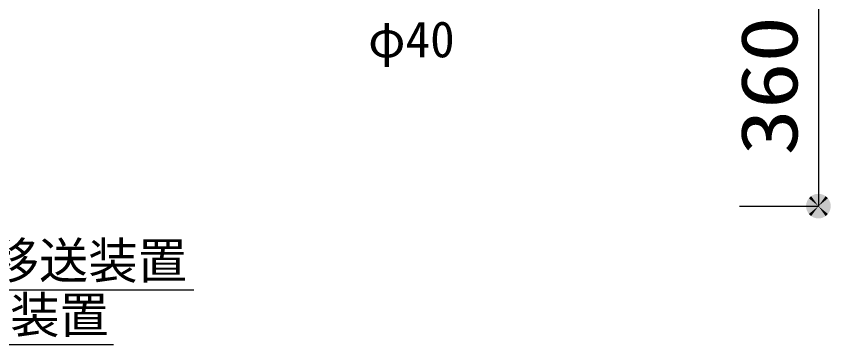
# Model space of a CAD drawing. Units: millimetres, scale not verified. Extents: x -8093 to 8093, y -5792 to 5792.
# Drawn here: x -4501 to -3263, y 65 to 565 of the extents above; entities that cross this region are included whole.
import ezdxf
from ezdxf.enums import TextEntityAlignment as Align

# ---------------------------------------------------------------- set-up
doc = ezdxf.new("R2010")
doc.units = ezdxf.units.MM
doc.header["$LTSCALE"] = 30
doc.layers.add('0-1_00クル-フ-0躯体', color=3, linetype='Continuous', lineweight=25)
doc.layers.add('0-3_00クル-フ-6寸法', color=132, linetype='Continuous', lineweight=25)
doc.styles.add('ＭＳ ゴシック', font='')
doc.styles.get('ＭＳ ゴシック').set_extended_font_data('MS Gothic')

msp = doc.modelspace()

# ---------------------------------------------------------------- linework, layer by layer
at = {"layer": '0-1_00クル-フ-0躯体', "color": 4}
for p, q in [((-4765.15, 148.5), (-4231.2, 148.5)), ((-4353.53, 64.91), (-4882.87, 64.91))]:
    msp.add_line(p, q, dxfattribs=at)
at = {"layer": '0-3_00クル-フ-6寸法', "color": 4}
for p in [(-3281.24, 635.87), (-3401.24, 275.87)]:
    msp.add_line(p, (-3281.24, 275.87), dxfattribs=at)
at = {"layer": '0-3_00クル-フ-6寸法'}
for points in [[(-3281.24, 275.87), (-3298.2, 283.85), (-3297.07, 285.91)], [(-3281.24, 275.87), (-3297.07, 285.91), (-3295.68, 287.82)], [(-3281.24, 275.87), (-3295.68, 287.82), (-3294.07, 289.53)], [(-3281.24, 275.87), (-3294.07, 289.53), (-3292.26, 291.03)], [(-3281.24, 275.87), (-3292.26, 291.03), (-3290.27, 292.3)], [(-3281.24, 275.87), (-3290.27, 292.3), (-3288.14, 293.3)], [(-3281.24, 275.87), (-3288.14, 293.3), (-3285.9, 294.03)], [(-3281.24, 275.87), (-3285.9, 294.03), (-3283.59, 294.47)], [(-3281.24, 275.87), (-3283.59, 294.47), (-3281.24, 294.62)], [(-3281.24, 275.87), (-3281.24, 294.62), (-3278.89, 294.47)], [(-3281.24, 275.87), (-3278.89, 294.47), (-3276.57, 294.03)], [(-3281.24, 275.87), (-3276.57, 294.03), (-3274.34, 293.3)], [(-3281.24, 275.87), (-3274.34, 293.3), (-3272.2, 292.3)], [(-3281.24, 275.87), (-3272.2, 292.3), (-3270.22, 291.03)], [(-3281.24, 275.87), (-3270.22, 291.03), (-3268.4, 289.53)], [(-3281.24, 275.87), (-3268.4, 289.53), (-3266.79, 287.82)], [(-3281.24, 275.87), (-3266.79, 287.82), (-3265.41, 285.91)], [(-3281.24, 275.87), (-3265.41, 285.91), (-3264.27, 283.85)], [(-3281.24, 275.87), (-3299.95, 277.04), (-3299.66, 279.38)], [(-3281.24, 275.87), (-3299.95, 274.69), (-3299.95, 277.04)], [(-3281.24, 275.87), (-3299.66, 272.35), (-3299.95, 274.69)], [(-3281.24, 275.87), (-3299.66, 279.38), (-3299.07, 281.66)], [(-3281.24, 275.87), (-3299.07, 270.07), (-3299.66, 272.35)], [(-3281.24, 275.87), (-3299.07, 281.66), (-3298.2, 283.85)], [(-3281.24, 275.87), (-3298.2, 267.88), (-3299.07, 270.07)], [(-3281.24, 275.87), (-3297.07, 265.82), (-3298.2, 267.88)], [(-3281.24, 275.87), (-3295.68, 263.91), (-3297.07, 265.82)], [(-3281.24, 275.87), (-3294.07, 262.2), (-3295.68, 263.91)], [(-3281.24, 275.87), (-3292.26, 260.7), (-3294.07, 262.2)], [(-3281.24, 275.87), (-3290.27, 259.44), (-3292.26, 260.7)], [(-3281.24, 275.87), (-3288.14, 258.43), (-3290.27, 259.44)], [(-3281.24, 275.87), (-3285.9, 257.7), (-3288.14, 258.43)], [(-3281.24, 275.87), (-3283.59, 257.26), (-3285.9, 257.7)], [(-3281.24, 275.87), (-3281.24, 257.12), (-3283.59, 257.26)], [(-3281.24, 275.87), (-3264.27, 283.85), (-3263.41, 281.66)], [(-3281.24, 275.87), (-3263.41, 281.66), (-3262.82, 279.38)], [(-3281.24, 275.87), (-3262.82, 279.38), (-3262.52, 277.04)], [(-3281.24, 275.87), (-3262.52, 277.04), (-3262.52, 274.69)], [(-3281.24, 275.87), (-3278.89, 257.26), (-3281.24, 257.12)], [(-3281.24, 275.87), (-3276.57, 257.7), (-3278.89, 257.26)], [(-3281.24, 275.87), (-3274.34, 258.43), (-3276.57, 257.7)], [(-3281.24, 275.87), (-3272.2, 259.44), (-3274.34, 258.43)], [(-3281.24, 275.87), (-3270.22, 260.7), (-3272.2, 259.44)], [(-3281.24, 275.87), (-3268.4, 262.2), (-3270.22, 260.7)], [(-3281.24, 275.87), (-3266.79, 263.91), (-3268.4, 262.2)], [(-3281.24, 275.87), (-3265.41, 265.82), (-3266.79, 263.91)], [(-3281.24, 275.87), (-3264.27, 267.88), (-3265.41, 265.82)], [(-3281.24, 275.87), (-3263.41, 270.07), (-3264.27, 267.88)], [(-3281.24, 275.87), (-3262.82, 272.35), (-3263.41, 270.07)], [(-3281.24, 275.87), (-3262.52, 274.69), (-3262.82, 272.35)]]:
    msp.add_solid(points, dxfattribs=at)

# ---------------------------------------------------------------- texts
at = {"layer": '0-1_00クル-フ-0躯体', "color": 4, "style": 'ＭＳ ゴシック'}
for s, p in [('φ40', (-3966.05, 485.89)), ('処理水移送装置', (-4766.63, 148.97)), ('循環水移送装置', (-4885.51, 66.21))]:
    msp.add_text(s, height=54.99, dxfattribs=at).set_placement(p, align=Align.BOTTOM_LEFT)
at = {"layer": '0-3_00クル-フ-6寸法', "color": 3, "style": 'ＭＳ ゴシック', "width": 1.2}
msp.add_text('360', height=86.66, rotation=90, dxfattribs=at).set_placement((-3287.08, 353.01), align=Align.BOTTOM_LEFT)

doc.saveas('drawing.dxf')
